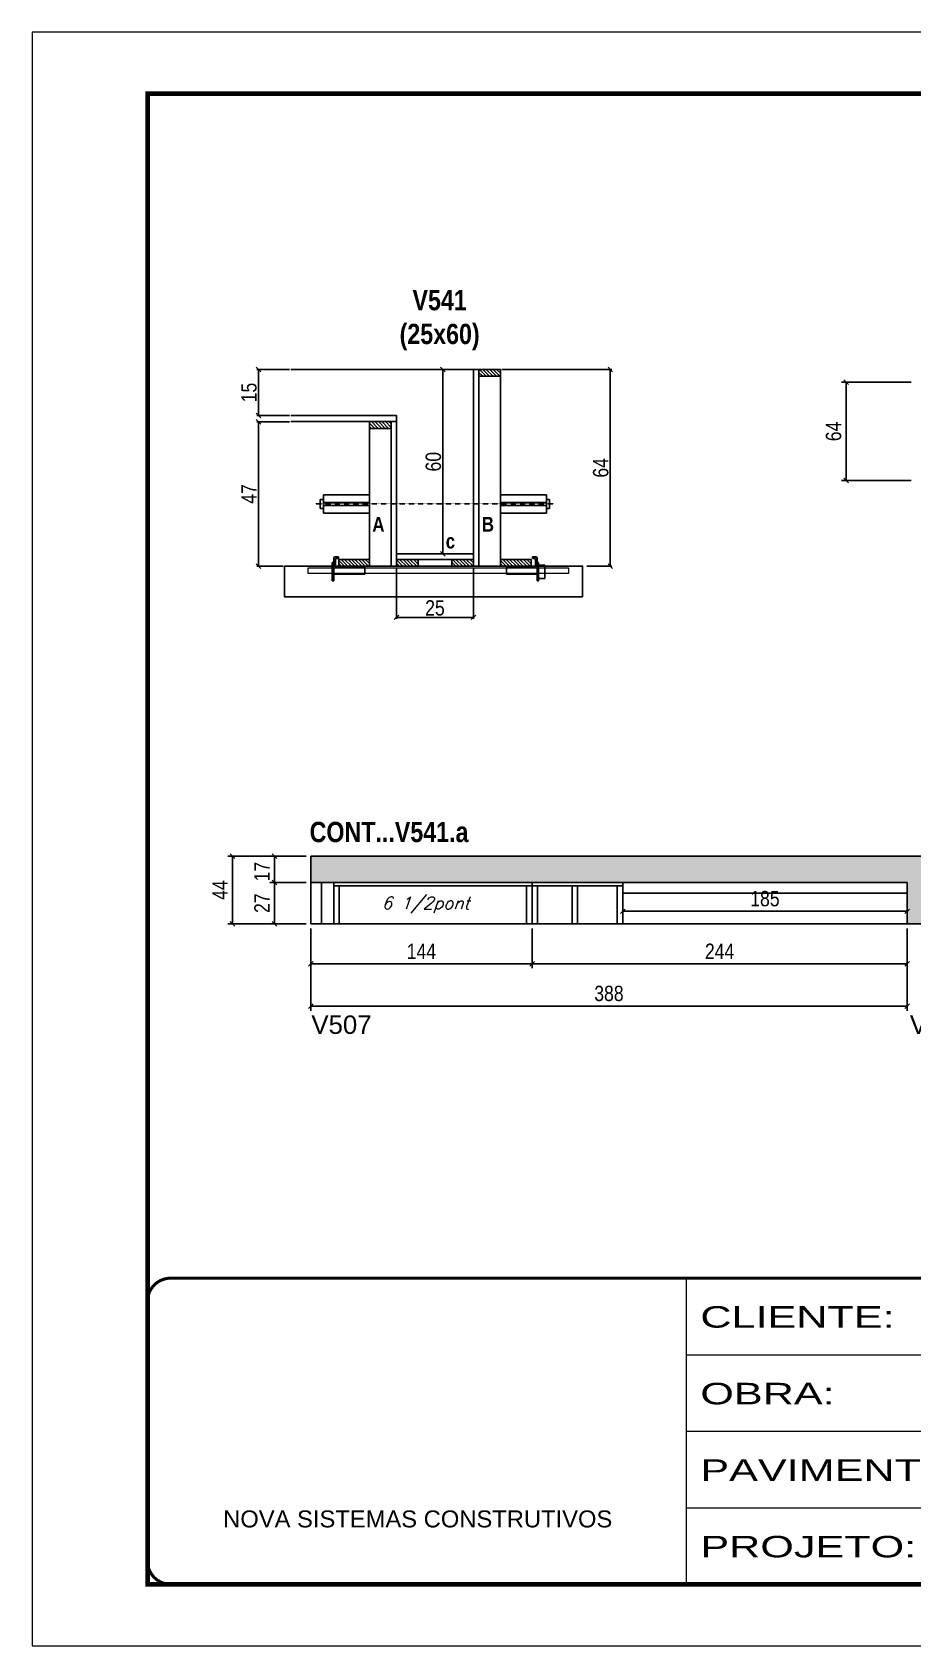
# Model space of a CAD drawing. Extents: x 3309 to 9590, y -2522 to 14608.
# Drawn here: x 3309 to 3882, y 8964 to 10014 of the extents above; entities that cross this region are included whole.
import ezdxf

# ---------------------------------------------------------------- set-up
doc = ezdxf.new("R2010")
doc.units = 0
for name, pattern in [('CONTINUO', [0]), ('DASHED', [0.75, 0.5, -0.25]), ('HIDDEN', [0.375, 0.25, -0.125])]:
    doc.linetypes.add(name, pattern=pattern)
for name, color, linetype in [('5', 5, 'Continuous'), ('barrote', 251, 'Continuous'), ('COTA', 241, 'Continuous'), ('detalhes', 4, 'Continuous'), ('NOMENCLATURA', 7, 'Continuous'), ('Painéis', 200, 'Continuous'), ('presilha', 1, 'Continuous'), ('SARR_2.2x10', 60, 'Continuous'), ('SARR_2.2x7', 40, 'Continuous'), ('SARR_3.5x7', 81, 'Continuous'), ('TENSOR', 3, 'Continuous'), ('texto', 7, 'Continuous')]:
    doc.layers.add(name, color=color, linetype=linetype)
for name, color, linetype, lineweight in [('CONCRETO', 251, 'Continuous', 25), ('Folhas', 255, 'Continuous', 9), ('SARRAFO DE PRESSAO', 251, 'DASHED', 9), ('SCO-___-LAJ', 2, 'Continuous', 0)]:
    doc.layers.add(name, color=color, linetype=linetype, lineweight=lineweight)
doc.styles.add('ARIAL', font='arial.ttf')
doc.styles.add('COTA TECNICA', font='techl___.ttf', dxfattribs={"height": 10})
doc.styles.add('COTA TECNICA 2X', font='techl___.ttf', dxfattribs={"height": 10})
doc.styles.add('Romans', font='romans.shx')
doc.styles.get("Standard").update_dxf_attribs({"font": 'arial.ttf'})
doc.styles.add('TECNICA', font='techb___.ttf', dxfattribs={"height": 10})
doc.styles.add('Tecnologia', font='')
doc.styles.get('Tecnologia').set_extended_font_data('Forgotten Futurist')
doc.dimstyles.new('PAINEL', dxfattribs={"dimtxt": 10, "dimasz": 3, "dimexe": 3, "dimexo": 3, "dimgap": 3, "dimtad": 1, "dimdec": 1, "dimzin": 12, "dimdsep": 46, "dimtxsty": 'COTA TECNICA', "dimblk1": 'OBLIQUE', "dimblk2": 'OBLIQUE', "dimsah": 1, "dimcen": 0.9, "dimclrd": 4, "dimclre": 4, "dimclrt": 240, "dimadec": 1, "dimazin": 3, "dimtfac": 1, "dimtdec": 1, "dimtmove": 0, "dimatfit": 3, "dimfxl": 1, "dimtolj": 1, "dimtzin": 12, "dimarcsym": 0})
doc.dimstyles.new('SECAO', dxfattribs={"dimscale": 0.333333, "dimtxt": 5, "dimasz": 9, "dimexe": 3, "dimexo": 3, "dimgap": 3, "dimtad": 1, "dimdec": 1, "dimlfac": 0.5, "dimzin": 12, "dimdsep": 46, "dimtxsty": 'COTA TECNICA 2X', "dimblk1": 'OBLIQUE', "dimblk2": 'OBLIQUE', "dimsah": 1, "dimcen": 0.9, "dimclrd": 4, "dimclre": 4, "dimclrt": 240, "dimadec": 1, "dimazin": 3, "dimtfac": 1, "dimtdec": 1, "dimtmove": 0, "dimatfit": 3, "dimfxl": 1, "dimtolj": 1, "dimtzin": 12, "dimarcsym": 0})

# ---------------------------------------------------------------- blocks, each defined once
blk = doc.blocks.new('9999999999')
at = {"color": 30, "linetype": 'CONTINUO'}
for p, q in [((98564.6, 34230.2), (98564.6, 34429.4)), ((98564.6, 34379.6), (99584, 34379.6)), ((98564.6, 34329.8), (99488, 34329.8)), ((98564.6, 34280), (99488, 34280))]:
    blk.add_line(p, q, dxfattribs=at)
at = {"color": 30, "linetype": 'CONTINUO', "const_width": 2}
blk.add_lwpolyline([(99584, 34230.2), (99584, 34414.4, 0.414214), (99569, 34429.4), (98229, 34429.4, 0.414214), (98214, 34414.4), (98214, 34245.2, 0.414214), (98229, 34230.2), (99584, 34230.2)], format="xyb", dxfattribs=at)
at = {"layer": 'Folhas'}
blk.add_lwpolyline([(98139, 34190.2), (99624, 34190.2), (99624, 35240.2), (98139, 35240.2)], close=True, dxfattribs=at)
at = {"layer": 'Folhas', "color": 30, "const_width": 3}
blk.add_lwpolyline([(98214, 34230.2), (99584, 34230.2), (99584, 35200.2), (98214, 35200.2)], close=True, dxfattribs=at)
at = {"color": 7, "linetype": 'Continuous', "ltscale": 5, "style": 'ARIAL'}
blk.add_text('NOVA SISTEMAS CONSTRUTIVOS', height=11.059, dxfattribs=at).set_placement((98263.2, 34267.2))
at = {"layer": 'Folhas', "color": 7, "style": 'Tecnologia', "width": 1.5}
for s, p in [('CLIENTE:', (98573.7, 34397.2)), ('OBRA:', (98573.7, 34347.3)), ('PAVIMENTO:', (98573.7, 34297.5)), ('PROJETO:', (98573.7, 34247.7))]:
    blk.add_text(s, height=14, dxfattribs=at).set_placement(p)
blk = doc.blocks.new('_Oblique')
at = {"color": 0, "linetype": 'ByBlock', "lineweight": -2}
blk.add_line((-0.5, -0.5), (0.5, 0.5), dxfattribs=at)
blk = doc.blocks.new('*D349')
at = {"layer": 'COTA', "color": 4, "lineweight": -2, "transparency": 16777216}
for p, q in [((3546.4, 9665.1), (3546.4, 9631.8)), ((3596.4, 9665.1), (3596.4, 9631.8)), ((3546.4, 9632.8), (3596.4, 9632.8))]:
    blk.add_line(p, q, dxfattribs=at)
at = {"layer": 'Defpoints', "color": 0, "transparency": 16777216}
for p in [(3546.4, 9666.1), (3596.4, 9666.1), (3596.4, 9632.8)]:
    blk.add_point(p, dxfattribs=at)
at = {"layer": 'COTA', "color": 4, "lineweight": -2, "transparency": 16777216, "xscale": 3, "yscale": 3, "zscale": 3, "rotation": 180}
blk.add_blockref('_Oblique', (3546.4, 9632.8), dxfattribs=at)
at = {"layer": 'COTA', "color": 4, "lineweight": -2, "transparency": 16777216, "xscale": 3, "yscale": 3, "zscale": 3}
blk.add_blockref('_Oblique', (3596.4, 9632.8), dxfattribs=at)
at = {"layer": 'COTA', "color": 240, "transparency": 16777216, "insert": (3571.4, 9638.9), "char_height": 10, "attachment_point": 5, "style": 'COTA TECNICA 2X'}
blk.add_mtext('\\A1;25', dxfattribs=at)
blk = doc.blocks.new('PRESILHA METÁLICA 1')
at = {"layer": 'presilha'}
for p, q in [((7.5, 10.6), (7.5, 19.9)), ((12, 21), (8.6, 21)), ((9, 11.6), (9, 18.9)), ((12, 19.5), (9.6, 19.5)), ((12, 21), (12, 19.5)), ((0, 13), (6, 13)), ((0, 13), (0, 0)), ((6, 0), (0, 0)), ((6, 15.5), (7.5, 15.5)), ((6, -2.5), (6, 15.5)), ((6, 13), (6, 0)), ((7.5, 15.5), (7.5, -2.5)), ((37.5, 4.1), (7.5, 4.1)), ((37.5, 11), (9.6, 11)), ((37.5, 11), (37.5, 4.1)), ((7.5, -2.5), (6, -2.5))]:
    blk.add_line(p, q, dxfattribs=at)
for centre, radius, start, end in [((8.6, 19.9), 1.14, 90, 180), ((9.6, 18.9), 0.57, 90, 180), ((9.6, 11.6), 0.57, 180, 270)]:
    blk.add_arc(centre, radius, start, end, dxfattribs=at)
blk = doc.blocks.new('PRESILHA METÁLICA 2')
at = {"layer": 'presilha'}
for p, q in [((-5.2, 23.5), (-5.2, 22)), ((-5.2, 23.5), (-1.9, 23.5)), ((-5.2, 22), (-2.8, 22)), ((-2.2, 14.1), (-2.2, 21.4)), ((0.8, 18), (-0.8, 18)), ((-0.8, 18), (-0.8, 0)), ((-0.8, 14.6), (-0.8, 22.4)), ((0.8, 0), (0.8, 18)), ((-30.8, 13.5), (-30.8, 6.6)), ((-30.8, 13.5), (-2.8, 13.5)), ((-30.8, 6.6), (-0.8, 6.6)), ((-0.8, 0), (0.8, 0))]:
    blk.add_line(p, q, dxfattribs=at)
for centre, radius, start, end in [((-2.8, 21.4), 0.57, 0, 90), ((-1.9, 22.4), 1.14, 0, 90), ((-2.8, 14.1), 0.57, 270, 0)]:
    blk.add_arc(centre, radius, start, end, dxfattribs=at)
blk = doc.blocks.new('*D350')
at = {"layer": 'COTA', "color": 4, "lineweight": -2, "transparency": 16777216}
for p, q in [((3615, 9794.1), (3686.5, 9794.1)), ((3685.5, 9794.1), (3685.5, 9666.1)), ((3670.2, 9666.1), (3686.5, 9666.1))]:
    blk.add_line(p, q, dxfattribs=at)
at = {"layer": 'Defpoints', "color": 0, "transparency": 16777216}
for p in [(3614, 9794.1), (3669.2, 9666.1), (3685.5, 9666.1)]:
    blk.add_point(p, dxfattribs=at)
at = {"layer": 'COTA', "color": 4, "lineweight": -2, "transparency": 16777216, "xscale": 3, "yscale": 3, "zscale": 3}
for p, rotation in [((3685.5, 9794.1), 90), ((3685.5, 9666.1), 270)]:
    blk.add_blockref('_Oblique', p, dxfattribs=dict(at, rotation=rotation))
at = {"layer": 'COTA', "color": 240, "transparency": 16777216, "insert": (3679.3, 9730.1), "char_height": 10, "attachment_point": 5, "rotation": 90, "style": 'COTA TECNICA 2X'}
blk.add_mtext('\\A1;64', dxfattribs=at)
blk = doc.blocks.new('*D351')
at = {"layer": 'COTA', "color": 4, "lineweight": -2, "transparency": 16777216}
for p, q in [((3476.7, 9760.1), (3455.5, 9760.1)), ((3456.5, 9760.1), (3456.5, 9666.1)), ((3472.6, 9666.1), (3455.5, 9666.1))]:
    blk.add_line(p, q, dxfattribs=at)
at = {"layer": 'Defpoints', "color": 0, "transparency": 16777216}
for p in [(3477.7, 9760.1), (3456.5, 9666.1), (3473.6, 9666.1)]:
    blk.add_point(p, dxfattribs=at)
at = {"layer": 'COTA', "color": 4, "lineweight": -2, "transparency": 16777216, "xscale": 3, "yscale": 3, "zscale": 3}
for p, rotation in [((3456.5, 9760.1), 90), ((3456.5, 9666.1), 270)]:
    blk.add_blockref('_Oblique', p, dxfattribs=dict(at, rotation=rotation))
at = {"layer": 'COTA', "color": 240, "transparency": 16777216, "insert": (3450.4, 9713.1), "char_height": 10, "attachment_point": 5, "rotation": 90, "style": 'COTA TECNICA 2X'}
blk.add_mtext('\\A1;47', dxfattribs=at)
blk = doc.blocks.new('*D352')
at = {"layer": 'COTA', "color": 4, "lineweight": -2, "transparency": 16777216}
for p, q in [((3547.4, 9794.1), (3577.5, 9794.1)), ((3576.5, 9674.1), (3576.5, 9794.1)), ((3547.4, 9674.1), (3577.5, 9674.1))]:
    blk.add_line(p, q, dxfattribs=at)
at = {"layer": 'Defpoints', "color": 0, "transparency": 16777216}
for p in [(3546.4, 9794.1), (3576.5, 9794.1), (3546.4, 9674.1)]:
    blk.add_point(p, dxfattribs=at)
at = {"layer": 'COTA', "color": 4, "lineweight": -2, "transparency": 16777216, "xscale": 3, "yscale": 3, "zscale": 3}
for p, rotation in [((3576.5, 9794.1), 90), ((3576.5, 9674.1), 270)]:
    blk.add_blockref('_Oblique', p, dxfattribs=dict(at, rotation=rotation))
at = {"layer": 'COTA', "color": 240, "transparency": 16777216, "insert": (3570.4, 9734.1), "char_height": 10, "attachment_point": 5, "rotation": 90, "style": 'COTA TECNICA 2X'}
blk.add_mtext('\\A1;60', dxfattribs=at)
blk = doc.blocks.new('*D353')
at = {"layer": 'COTA', "color": 4, "lineweight": -2, "transparency": 16777216}
for p, q in [((3476.7, 9794.1), (3455.5, 9794.1)), ((3456.5, 9764.1), (3456.5, 9794.1)), ((3476.7, 9764.1), (3455.5, 9764.1))]:
    blk.add_line(p, q, dxfattribs=at)
at = {"layer": 'Defpoints', "color": 0, "transparency": 16777216}
for p in [(3456.5, 9794.1), (3477.7, 9794.1), (3477.7, 9764.1)]:
    blk.add_point(p, dxfattribs=at)
at = {"layer": 'COTA', "color": 4, "lineweight": -2, "transparency": 16777216, "xscale": 3, "yscale": 3, "zscale": 3}
for p, rotation in [((3456.5, 9794.1), 90), ((3456.5, 9764.1), 270)]:
    blk.add_blockref('_Oblique', p, dxfattribs=dict(at, rotation=rotation))
at = {"layer": 'COTA', "color": 240, "transparency": 16777216, "insert": (3450.4, 9779.1), "char_height": 10, "attachment_point": 5, "rotation": 90, "style": 'COTA TECNICA 2X'}
blk.add_mtext('\\A1;15', dxfattribs=at)
blk = doc.blocks.new('*D357')
at = {"layer": 'COTA', "color": 4, "lineweight": -2, "transparency": 16777216}
for p, q in [((3881.2, 9785.8), (3835.9, 9785.8)), ((3838.9, 9721.8), (3838.9, 9785.8)), ((3881.2, 9721.8), (3835.9, 9721.8))]:
    blk.add_line(p, q, dxfattribs=at)
at = {"layer": 'Defpoints', "color": 0, "transparency": 16777216}
for p in [(3838.9, 9785.8), (3884.2, 9785.8), (3884.2, 9721.8)]:
    blk.add_point(p, dxfattribs=at)
at = {"layer": 'COTA', "color": 4, "lineweight": -2, "transparency": 16777216, "xscale": 3, "yscale": 3, "zscale": 3}
for p, rotation in [((3838.9, 9785.8), 90), ((3838.9, 9721.8), 270)]:
    blk.add_blockref('_Oblique', p, dxfattribs=dict(at, rotation=rotation))
at = {"layer": 'COTA', "color": 240, "transparency": 16777216, "insert": (3830.8, 9753.8), "char_height": 10, "attachment_point": 5, "rotation": 90, "style": 'COTA TECNICA'}
blk.add_mtext('\\A1;64', dxfattribs=at)
blk = doc.blocks.new('*D372')
at = {"layer": 'COTA', "color": 4, "linetype": 'ByBlock', "lineweight": -2, "transparency": 16777216}
for p, q in [((3490.6, 9430.3), (3490.6, 9404.4)), ((3634.6, 9430.3), (3634.6, 9404.4)), ((3634.6, 9407.4), (3490.6, 9407.4))]:
    blk.add_line(p, q, dxfattribs=at)
at = {"layer": 'Defpoints', "color": 0, "linetype": 'ByBlock', "transparency": 16777216}
for p in [(3490.6, 9433.3), (3634.6, 9433.3), (3490.6, 9407.4)]:
    blk.add_point(p, dxfattribs=at)
at = {"layer": 'COTA', "color": 4, "linetype": 'ByBlock', "lineweight": -2, "transparency": 16777216, "xscale": 3, "yscale": 3, "zscale": 3, "rotation": 180}
blk.add_blockref('_Oblique', (3490.6, 9407.4), dxfattribs=at)
at = {"layer": 'COTA', "color": 4, "linetype": 'ByBlock', "lineweight": -2, "transparency": 16777216, "xscale": 3, "yscale": 3, "zscale": 3}
blk.add_blockref('_Oblique', (3634.6, 9407.4), dxfattribs=at)
at = {"layer": 'COTA', "color": 240, "linetype": 'ByBlock', "transparency": 16777216, "insert": (3562.6, 9415.5), "char_height": 10, "attachment_point": 5, "style": 'COTA TECNICA'}
blk.add_mtext('\\A1;144', dxfattribs=at)
blk = doc.blocks.new('*D375')
at = {"layer": 'COTA', "color": 4, "linetype": 'ByBlock', "lineweight": -2, "transparency": 16777216}
for p, q in [((3490.6, 9430.3), (3490.6, 9376.7)), ((3878.6, 9430.3), (3878.6, 9376.7)), ((3878.6, 9379.7), (3490.6, 9379.7))]:
    blk.add_line(p, q, dxfattribs=at)
at = {"layer": 'Defpoints', "color": 0, "linetype": 'ByBlock', "transparency": 16777216}
for p in [(3490.6, 9433.3), (3878.6, 9433.3), (3490.6, 9379.7)]:
    blk.add_point(p, dxfattribs=at)
at = {"layer": 'COTA', "color": 4, "linetype": 'ByBlock', "lineweight": -2, "transparency": 16777216, "xscale": 3, "yscale": 3, "zscale": 3, "rotation": 180}
blk.add_blockref('_Oblique', (3490.6, 9379.7), dxfattribs=at)
at = {"layer": 'COTA', "color": 4, "linetype": 'ByBlock', "lineweight": -2, "transparency": 16777216, "xscale": 3, "yscale": 3, "zscale": 3}
blk.add_blockref('_Oblique', (3878.6, 9379.7), dxfattribs=at)
at = {"layer": 'COTA', "color": 240, "linetype": 'ByBlock', "transparency": 16777216, "insert": (3684.6, 9388), "char_height": 10, "attachment_point": 5, "style": 'COTA TECNICA'}
blk.add_mtext('\\A1;388', dxfattribs=at)
blk = doc.blocks.new('*D373')
at = {"layer": 'COTA', "color": 4, "lineweight": -2, "transparency": 16777216}
for p, q in [((3487.6, 9460.3), (3463.9, 9460.3)), ((3466.9, 9433.3), (3466.9, 9460.3)), ((3487.6, 9433.3), (3463.9, 9433.3))]:
    blk.add_line(p, q, dxfattribs=at)
at = {"layer": 'Defpoints', "color": 0, "transparency": 16777216}
for p in [(3466.9, 9460.3), (3490.6, 9460.3), (3490.6, 9433.3)]:
    blk.add_point(p, dxfattribs=at)
at = {"layer": 'COTA', "color": 4, "lineweight": -2, "transparency": 16777216, "xscale": 3, "yscale": 3, "zscale": 3}
for p, rotation in [((3466.9, 9460.3), 90), ((3466.9, 9433.3), 270)]:
    blk.add_blockref('_Oblique', p, dxfattribs=dict(at, rotation=rotation))
at = {"layer": 'COTA', "color": 240, "transparency": 16777216, "insert": (3458.8, 9446.8), "char_height": 10, "attachment_point": 5, "rotation": 90, "style": 'COTA TECNICA'}
blk.add_mtext('\\A1;27', dxfattribs=at)
blk = doc.blocks.new('*D371')
at = {"layer": 'COTA', "color": 4, "lineweight": -2, "transparency": 16777216}
for p, q in [((3634.6, 9430.3), (3634.6, 9404.4)), ((3878.6, 9430.3), (3878.6, 9404.4)), ((3634.6, 9407.4), (3878.6, 9407.4))]:
    blk.add_line(p, q, dxfattribs=at)
at = {"layer": 'Defpoints', "color": 0, "transparency": 16777216}
for p in [(3634.6, 9433.3, 0), (3878.6, 9433.3, 0), (3878.6, 9407.4)]:
    blk.add_point(p, dxfattribs=at)
at = {"layer": 'COTA', "color": 4, "lineweight": -2, "transparency": 16777216, "xscale": 3, "yscale": 3, "zscale": 3, "rotation": 180}
blk.add_blockref('_Oblique', (3634.6, 9407.4), dxfattribs=at)
at = {"layer": 'COTA', "color": 4, "lineweight": -2, "transparency": 16777216, "xscale": 3, "yscale": 3, "zscale": 3}
blk.add_blockref('_Oblique', (3878.6, 9407.4), dxfattribs=at)
at = {"layer": 'COTA', "color": 240, "transparency": 16777216, "insert": (3756.6, 9415.5), "char_height": 10, "attachment_point": 5, "style": 'COTA TECNICA'}
blk.add_mtext('\\A1;244', dxfattribs=at)
blk = doc.blocks.new('*D374')
at = {"layer": 'COTA', "color": 4, "lineweight": -2, "transparency": 16777216}
for p, q in [((3487.6, 9477.3), (3463.9, 9477.3)), ((3466.9, 9460.3), (3466.9, 9477.3)), ((3487.6, 9460.3), (3463.9, 9460.3))]:
    blk.add_line(p, q, dxfattribs=at)
at = {"layer": 'Defpoints', "color": 0, "transparency": 16777216}
for p in [(3466.9, 9477.3), (3490.6, 9477.3, 0), (3490.6, 9460.3, 0)]:
    blk.add_point(p, dxfattribs=at)
at = {"layer": 'COTA', "color": 4, "lineweight": -2, "transparency": 16777216, "xscale": 3, "yscale": 3, "zscale": 3}
for p, rotation in [((3466.9, 9477.3), 90), ((3466.9, 9460.3), 270)]:
    blk.add_blockref('_Oblique', p, dxfattribs=dict(at, rotation=rotation))
at = {"layer": 'COTA', "color": 240, "transparency": 16777216, "insert": (3458.8, 9467.3), "char_height": 10, "attachment_point": 5, "rotation": 90, "style": 'COTA TECNICA'}
blk.add_mtext('\\A1;17', dxfattribs=at)
blk = doc.blocks.new('*D376')
at = {"layer": 'COTA', "color": 4, "lineweight": -2, "transparency": 16777216}
for p, q in [((3693.6, 9450.3), (3693.6, 9438.5)), ((3878.6, 9450.3), (3878.6, 9438.5)), ((3878.6, 9441.5), (3693.6, 9441.5))]:
    blk.add_line(p, q, dxfattribs=at)
at = {"layer": 'Defpoints', "color": 0, "transparency": 16777216}
for p in [(3693.6, 9453.3, 0), (3878.6, 9453.3, 0), (3693.6, 9441.5)]:
    blk.add_point(p, dxfattribs=at)
at = {"layer": 'COTA', "color": 4, "lineweight": -2, "transparency": 16777216, "xscale": 3, "yscale": 3, "zscale": 3, "rotation": 180}
blk.add_blockref('_Oblique', (3693.6, 9441.5), dxfattribs=at)
at = {"layer": 'COTA', "color": 4, "lineweight": -2, "transparency": 16777216, "xscale": 3, "yscale": 3, "zscale": 3}
blk.add_blockref('_Oblique', (3878.6, 9441.5), dxfattribs=at)
at = {"layer": 'COTA', "color": 240, "transparency": 16777216, "insert": (3786.1, 9449.7), "char_height": 10, "attachment_point": 5, "style": 'COTA TECNICA'}
blk.add_mtext('\\A1;185', dxfattribs=at)
blk = doc.blocks.new('*D402')
at = {"layer": 'COTA', "color": 4, "lineweight": -2, "transparency": 16777216}
for p, q in [((3487.6, 9477.3), (3436.7, 9477.3)), ((3439.7, 9477.3), (3439.7, 9433.3)), ((3487.6, 9433.3), (3436.7, 9433.3))]:
    blk.add_line(p, q, dxfattribs=at)
at = {"layer": 'Defpoints', "color": 0, "transparency": 16777216}
for p in [(3490.6, 9477.3, 0), (3439.7, 9433.3), (3490.6, 9433.3, 0)]:
    blk.add_point(p, dxfattribs=at)
at = {"layer": 'COTA', "color": 4, "lineweight": -2, "transparency": 16777216, "xscale": 3, "yscale": 3, "zscale": 3}
for p, rotation in [((3439.7, 9477.3), 90), ((3439.7, 9433.3), 270)]:
    blk.add_blockref('_Oblique', p, dxfattribs=dict(at, rotation=rotation))
at = {"layer": 'COTA', "color": 240, "transparency": 16777216, "insert": (3431.6, 9455.3), "char_height": 10, "attachment_point": 5, "rotation": 90, "style": 'COTA TECNICA'}
blk.add_mtext('\\A1;44', dxfattribs=at)

msp = doc.modelspace()

# ---------------------------------------------------------------- hatches: boundary and pattern name
at = {"layer": 'COTA'}
h = msp.add_hatch(dxfattribs=at)
h.set_pattern_fill('AR-CONC', color=256, scale=0.03)
h.set_pattern_definition([(50, (-4, -167.9005), (5.46554, -0.4781726), [0.5715, -6.2865]), (355, (-4, -167.9005), (-1.0573026, 5.7317054), [0.4572, -5.0292175]), (100.451445, (-3.5445, -167.9404), (4.4082374, 5.2535326), [0.4857003, -5.3427073]), (46.1842, (-4, -166.3765), (8.1323712, -1.26127), [0.85725, -9.42975]), (96.63556, (-3.322, -166.482), (7.122124, 7.422784), [0.728551, -8.014068]), (351.18415, (-4, -166.3765), (7.122124, 7.422784), [0.685799, -7.543792]), (21, (-3.238, -166.7575), (4.5484317, -3.067956), [0.5715, -6.2865]), (326, (-3.238, -166.7575), (1.8540609, 5.525639), [0.4572, -5.0292]), (71.451445, (-2.859, -167.013), (6.4024926, 2.457683), [0.4857003, -5.342698]), (37.5, (-4, -167.9005), (0.0926581, 2.53665117), [0, -4.96824, 0, -5.1054, 0, -5.04825]), (7.5, (-4, -167.9005), (2.0045899, 3.00541724), [0, -2.91084, 0, -4.85394, 0, -1.92405]), (327.5, (-5.6993, -167.9005), (4.06771786, -0.17186232), [0, -1.905, 0, -5.9436, 0, -7.8867]), (317.5, (-6.4613, -167.9005), (4.4438754, 0.7627947), [0, -2.4765, 0, -3.94716, 0, -5.6007])])
h.paths.add_polyline_path([(3878.56, 9433.34), (3907.56, 9433.34), (3907.56, 9460.34), (4513.06, 9460.34), (4513.06, 9477.34), (3490.56, 9477.34), (3490.56, 9460.34), (3878.56, 9460.34)])
at = {"layer": 'SARR_2.2x10'}
h = msp.add_hatch(dxfattribs=at)
h.set_pattern_fill('ANSI31', color=256, scale=0.5, angle=90)
h.set_pattern_definition([(135, (36795.5439, -113846.021), (-1.122532015, -1.122532015), [])])
h.paths.add_polyline_path([(3528.81, 9670.55), (3528.81, 9666.15), (3508.81, 9666.15), (3508.81, 9670.55)])
h = msp.add_hatch(dxfattribs=at)
h.set_pattern_fill('ANSI31', color=256, scale=0.5, angle=90)
h.set_pattern_definition([(135, (36714.3439, -113846.021), (-1.122532015, -1.122532015), [])])
h.paths.add_polyline_path([(3634.01, 9670.55), (3634.01, 9666.15), (3614.01, 9666.15), (3614.01, 9670.55)])
at = {"layer": 'SARR_2.2x7'}
h = msp.add_hatch(dxfattribs=at)
h.set_pattern_fill('ANSI31', color=256, scale=0.5, angle=90)
h.set_pattern_definition([(135, (36728.3439, -113722.421), (-1.122532015, -1.122532015), [])])
h.paths.add_polyline_path([(3600.01, 9794.15), (3600.01, 9789.75), (3614.01, 9789.75), (3614.01, 9794.15)])
h = msp.add_hatch(dxfattribs=at)
h.set_pattern_fill('ANSI31', color=256, scale=0.5, angle=90)
h.set_pattern_definition([(135, (36696.3439, -113756.421), (-1.122532015, -1.122532015), [])])
h.paths.add_polyline_path([(3542.81, 9760.15), (3542.81, 9755.75), (3528.81, 9755.75), (3528.81, 9760.15)])
h = msp.add_hatch(dxfattribs=at)
h.set_pattern_fill('ANSI31', color=256, scale=0.5, angle=90)
h.set_pattern_definition([(135, (36781.9439, -113846.021), (-1.122532015, -1.122532015), [])])
h.paths.add_polyline_path([(3560.41, 9670.55), (3560.41, 9666.15), (3546.41, 9666.15), (3546.41, 9670.55)])
h = msp.add_hatch(dxfattribs=at)
h.set_pattern_fill('ANSI31', color=256, scale=0.5, angle=90)
h.set_pattern_definition([(135, (36793.9439, -113846.021), (-1.122532015, -1.122532015), [])])
h.paths.add_polyline_path([(3582.41, 9666.15), (3582.41, 9670.55), (3596.41, 9670.55), (3596.41, 9666.15)])

# ---------------------------------------------------------------- linework, layer by layer
at = {"ltscale": 3}
for p, q in [((3498.81, 9712.6), (3498.81, 9700.6)), ((3498.81, 9712.6), (3528.81, 9712.6)), ((3644.01, 9712.6), (3614.01, 9712.6)), ((3644.01, 9712.6), (3644.01, 9700.6)), ((3496.81, 9709.6), (3496.81, 9703.6)), ((3496.81, 9709.6), (3498.81, 9709.6)), ((3498.81, 9703.6), (3496.81, 9703.6)), ((3528.81, 9707.6), (3498.81, 9707.6)), ((3528.81, 9705.6), (3498.81, 9705.6)), ((3614.01, 9707.6), (3644.01, 9707.6)), ((3614.01, 9705.6), (3644.01, 9705.6)), ((3644.01, 9709.6), (3646.01, 9709.6)), ((3644.01, 9703.6), (3646.01, 9703.6)), ((3646.01, 9709.6), (3646.01, 9703.6)), ((3498.81, 9700.6), (3528.81, 9700.6)), ((3644.01, 9700.6), (3614.01, 9700.6))]:
    msp.add_line(p, q, dxfattribs=at)
at = {"layer": 'barrote'}
msp.add_lwpolyline([(3667.46, 9646.15), (3473.54, 9646.15), (3473.54, 9666.15), (3667.46, 9666.15)], close=True, dxfattribs=at)
at = {"layer": 'CONCRETO', "linetype": 'Continuous'}
msp.add_line((3477.71, 9794.15), (3596.41, 9794.15), dxfattribs=at)
at = {"layer": 'COTA'}
for p, q in [((3490.56, 9460.34, 0), (3490.56, 9477.34, 0)), ((3490.56, 9477.34, 0), (4513.06, 9477.34, 0)), ((3878.56, 9433.34, 0), (3907.56, 9433.34, 0))]:
    msp.add_line(p, q, dxfattribs=at)
at = {"layer": 'detalhes', "color": 250}
msp.add_line((3667.46, 9646.15), (3667.46, 9666.15), dxfattribs=at)
at = {"layer": 'Painéis', "linetype": 'ByBlock'}
for p, q in [((3878.56, 9460.34, 0), (3490.56, 9460.34, 0)), ((3490.56, 9433.34, 0), (3490.56, 9460.34, 0)), ((3634.56, 9433.34, 0), (3634.56, 9460.34, 0)), ((3878.56, 9433.34, 0), (3878.56, 9460.34, 0)), ((3878.56, 9433.34, 0), (3490.56, 9433.34, 0))]:
    msp.add_line(p, q, dxfattribs=at)
at = {"layer": 'Painéis', "linetype": 'Continuous'}
for points in [[(3600.01, 9666.15), (3600.01, 9794.15), (3596.41, 9794.15), (3596.41, 9666.15)], [(3542.81, 9666.15), (3542.81, 9760.15), (3546.41, 9760.15), (3546.41, 9666.15)], [(3546.41, 9674.15), (3596.41, 9674.15), (3596.41, 9670.55), (3546.41, 9670.55)]]:
    msp.add_lwpolyline(points, close=True, dxfattribs=at)
at = {"layer": 'Painéis', "linetype": 'Continuous', "elevation": 0}
msp.add_lwpolyline([(3477.71, 9760.15), (3546.41, 9760.15), (3546.41, 9764.15), (3477.71, 9764.15)], dxfattribs=at)
at = {"layer": 'SARR_2.2x10'}
for points in [[(3528.81, 9670.55), (3508.81, 9670.55), (3508.81, 9666.15), (3528.81, 9666.15)], [(3634.01, 9670.55), (3614.01, 9670.55), (3614.01, 9666.15), (3634.01, 9666.15)]]:
    msp.add_lwpolyline(points, close=True, dxfattribs=at)
at = {"layer": 'SARR_2.2x7', "linetype": 'Continuous'}
for p, q in [((3497.56, 9433.34, 0), (3497.56, 9460.34, 0)), ((3634.56, 9458.14, 0), (3505.56, 9458.14, 0)), ((3693.56, 9458.14, 0), (3634.56, 9458.14, 0)), ((3634.56, 9458.14, 0), (3634.56, 9458.14, 0)), ((3878.56, 9453.34, 0), (3693.56, 9453.34, 0))]:
    msp.add_line(p, q, dxfattribs=at)
at = {"layer": 'SARR_2.2x7', "elevation": 0}
for points in [[(3614.01, 9794.15), (3600.01, 9794.15), (3600.01, 9789.75), (3614.01, 9789.75)], [(3528.81, 9760.15), (3542.81, 9760.15), (3542.81, 9755.75), (3528.81, 9755.75)]]:
    msp.add_lwpolyline(points, close=True, dxfattribs=at)
at = {"layer": 'SARR_2.2x7'}
for points in [[(3546.41, 9670.55), (3560.41, 9670.55), (3560.41, 9666.15), (3546.41, 9666.15)], [(3596.41, 9670.55), (3582.41, 9670.55), (3582.41, 9666.15), (3596.41, 9666.15)]]:
    msp.add_lwpolyline(points, close=True, dxfattribs=at)
at = {"layer": 'SARR_3.5x7'}
for p, q in [((3505.56, 9460.34, 0), (3505.56, 9433.34, 0)), ((3509.06, 9458.14, 0), (3509.06, 9433.34, 0)), ((3631.06, 9458.14, 0), (3631.06, 9433.34, 0)), ((3634.56, 9458.14, 0), (3634.56, 9433.34, 0)), ((3638.06, 9458.14, 0), (3638.06, 9433.34, 0)), ((3660.7, 9458.14, 0), (3660.7, 9433.34, 0)), ((3664.2, 9458.14, 0), (3664.2, 9433.34, 0)), ((3690.06, 9458.14, 0), (3690.06, 9433.34, 0)), ((3693.56, 9460.34, 0), (3693.56, 9433.34, 0))]:
    msp.add_line(p, q, dxfattribs=at)
for points in [[(3600.01, 9789.75), (3614.01, 9789.75), (3614.01, 9666.15), (3600.01, 9666.15)], [(3542.81, 9755.75), (3528.81, 9755.75), (3528.81, 9666.15), (3542.81, 9666.15)]]:
    msp.add_lwpolyline(points, close=True, dxfattribs=at)
at = {"layer": 'SCO-___-LAJ', "color": 1}
msp.add_lwpolyline([(3658.46, 9664.82), (3488.62, 9664.82), (3488.62, 9661.62), (3658.46, 9661.62)], close=True, dxfattribs=at)
at = {"layer": 'TENSOR', "linetype": 'HIDDEN', "ltscale": 0.5}
msp.add_line((3649.01, 9706.6), (3493.5, 9706.6), dxfattribs=at)

# ---------------------------------------------------------------- block references
at = {"layer": 'presilha', "xscale": -0.6666666666666666, "yscale": 0.6666666666666666, "zscale": 0.6666666666666666}
for name, p in [('PRESILHA METÁLICA 2', (3505.13, 9656.52)), ('PRESILHA METÁLICA 1', (3642.87, 9658.18))]:
    msp.add_blockref(name, p, dxfattribs=at)
at = {"layer": 'SARRAFO DE PRESSAO', "color": 6, "linetype": 'ByBlock'}
msp.add_blockref('9999999999', (-94829.61, -25226.65), dxfattribs=at)

# ---------------------------------------------------------------- texts
at = {"layer": '5', "linetype": 'Continuous'}
for s, p in [('V507', (3491, 9361.71, 0)), ('V512', (3880.43, 9361.71, 0))]:
    msp.add_text(s, height=12, rotation=0.00004, dxfattribs=at).set_placement(p)
at = {"layer": 'detalhes', "style": 'TECNICA'}
for s, p in [('A', (3530.63, 9688.58)), ('B', (3601.88, 9688.59)), ('c', (3578.41, 9677.62))]:
    msp.add_text(s, height=9.6, dxfattribs=at).set_placement(p)
at = {"layer": 'NOMENCLATURA', "style": 'TECNICA'}
msp.add_text('CONT...V541.a', height=13.2, dxfattribs=at).set_placement((3489.84, 9486.53, 0))
at = {"layer": 'NOMENCLATURA', "insert": (3574.44, 9845.84), "char_height": 13.2, "attachment_point": 2, "style": 'TECNICA'}
msp.add_mtext_dynamic_manual_height_columns('V541\\P(25x60)', width=300.2766, gutter_width=1, heights=[0], dxfattribs=at)
at = {"layer": 'texto', "color": 2, "insert": (3565.27, 9445.64, 0), "char_height": 8, "attachment_point": 5, "style": 'Romans'}
msp.add_mtext('{\\Q19;\\C256;6 1/2pont}', dxfattribs=at)

# ---------------------------------------------------------------- dimensions: what is measured, and where the dimension line sits
at = {"layer": 'COTA'}
for base, p1, p2, dimstyle, picture, middle in [((3456.49, 9794.15), (3477.71, 9764.15), (3477.71, 9794.15), 'SECAO', '*D353', (3450.38, 9779.15)), ((3685.45, 9666.15, 0), (3614.01, 9794.15), (3669.22, 9666.15, 0), 'SECAO', '*D350', (3679.35, 9730.15, 0)), ((3838.9, 9785.81, 0), (3884.16, 9721.81, 0), (3884.16, 9785.81, 0), 'PAINEL', '*D357', (3830.8, 9753.81, 0)), ((3456.49, 9666.15, 0), (3477.71, 9760.15), (3473.59, 9666.15, 0), 'SECAO', '*D351', (3450.41, 9713.15, 0)), ((3439.66, 9433.34), (3490.56, 9477.34, 0), (3490.56, 9433.34, 0), 'PAINEL', '*D402', (3431.58, 9455.34)), ((3466.87, 9460.34, 0), (3490.56, 9433.34, 0), (3490.56, 9460.34, 0), 'PAINEL', '*D373', (3458.8, 9446.84, 0))]:
    dim = msp.add_linear_dim(base=base, p1=p1, p2=p2, angle=90, dimstyle=dimstyle, dxfattribs=at)
    dim.commit()
    dim.dimension.update_dxf_attribs({"geometry": picture, "text_midpoint": middle})
for base, p1, p2, dimstyle, picture, middle in [((3576.51, 9794.15), (3546.41, 9674.15), (3546.41, 9794.15), 'SECAO', '*D352', (3576.51, 9734.15)), ((3466.87, 9477.34), (3490.56, 9460.34, 0), (3490.56, 9477.34, 0), 'PAINEL', '*D374', (3466.87, 9467.34))]:
    dim = msp.add_linear_dim(base=base, p1=p1, p2=p2, angle=90, dimstyle=dimstyle, dxfattribs=at)
    dim.commit()
    dim.dimension.update_dxf_attribs({"geometry": picture, "text_midpoint": middle, "dimtype": 160})
dim = msp.add_linear_dim(base=(3596.41, 9632.77), p1=(3546.41, 9666.15), p2=(3596.41, 9666.15), dimstyle='SECAO', dxfattribs=at)
dim.commit()
dim.dimension.update_dxf_attribs({"geometry": '*D349', "text_midpoint": (3571.41, 9632.77), "dimtype": 160})
for base, p1, p2, picture, middle in [((3693.56, 9441.53), (3878.56, 9453.34, 0), (3693.56, 9453.34, 0), '*D376', (3786.06, 9449.66)), ((3878.56, 9407.43), (3634.56, 9433.34, 0), (3878.56, 9433.34, 0), '*D371', (3756.56, 9415.5))]:
    dim = msp.add_linear_dim(base=base, p1=p1, p2=p2, dimstyle='PAINEL', dxfattribs=at)
    dim.commit()
    dim.dimension.update_dxf_attribs({"geometry": picture, "text_midpoint": middle})
at = {"layer": 'COTA', "linetype": 'ByBlock'}
dim = msp.add_linear_dim(base=(3490.56, 9407.43, 0), p1=(3634.56, 9433.34, 0), p2=(3490.56, 9433.34, 0), angle=180, dimstyle='PAINEL', override={"dimtmove": 1}, dxfattribs=at)
dim.commit()
dim.dimension.update_dxf_attribs({"geometry": '*D372', "text_midpoint": (3562.56, 9415.5, 0)})
dim = msp.add_linear_dim(base=(3490.56, 9379.72, 0), p1=(3878.56, 9433.34, 0), p2=(3490.56, 9433.34, 0), angle=180, dimstyle='PAINEL', dxfattribs=at)
dim.commit()
dim.dimension.update_dxf_attribs({"geometry": '*D375', "text_midpoint": (3684.56, 9387.96, 0)})

doc.saveas('drawing.dxf')
